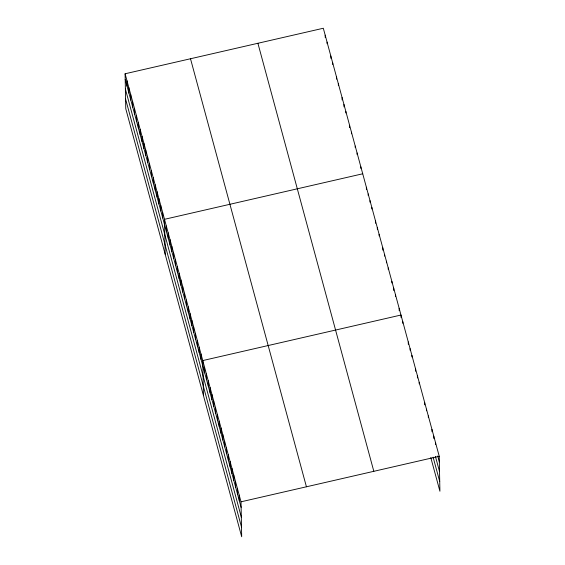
<?xml version="1.0" encoding="UTF-8"?>
<svg xmlns="http://www.w3.org/2000/svg" width="565" height="565" viewBox="0 0 565 565"><rect width="100%" height="100%" fill="white"/><g stroke="black" fill="none" stroke-linecap="round" stroke-linejoin="round"><path stroke-width="0.85" d="M125.091 73.775L241.015 501.812L241.686 536.75L125.762 108.713L125.091 73.775L323.314 28.25L439.238 456.287L439.909 491.225L430.798 457.594M362.73 173.78L164.507 219.312L165.178 254.25M241.015 501.812L439.238 456.287M437.748 455.99L439.344 461.873M435.431 456.428L439.528 471.556M433.115 457.156L439.718 481.535M257.901 43.272L373.825 471.309M190.504 58.753L306.428 486.79M125.204 79.368L241.121 507.398M125.388 89.051L241.312 517.088M125.578 99.03L241.502 527.067M435.594 442.833L435.622 444.429M433.772 436.102L433.814 438.504M431.95 429.379L431.992 431.773M428.305 415.925L428.334 417.521M426.483 409.201L426.511 410.797M424.661 402.471L424.711 404.872M419.195 382.293L419.23 383.889M417.373 375.57L417.422 377.964M415.55 368.846L415.6 371.24M411.913 355.392L411.942 356.988M410.091 348.662L410.119 350.265M408.269 341.938L408.311 344.332M402.803 321.76L402.831 323.357M401.03 317.431L400.981 315.03L202.764 360.562L203.435 395.5M399.158 308.306L399.208 310.701M395.514 294.852L395.549 296.448M393.692 288.129L393.741 290.523M391.87 281.398L391.905 283.001M388.233 267.951L388.261 269.547M386.411 261.221L386.439 262.817M384.588 254.497L384.617 256.093M382.766 247.774L382.809 250.168M379.122 234.32L379.15 235.916M377.3 227.589L377.328 229.185M375.478 220.866L375.527 223.26M371.834 207.412L371.869 209.008M370.011 200.688L370.047 202.284M368.189 193.957L368.225 195.561M366.367 187.234L366.417 189.628M360.851 166.852L360.88 168.448M357.094 152.988L357.129 154.591M355.223 146.06L355.251 147.656M351.465 132.203L351.494 133.799M349.587 125.268L349.636 127.669M345.837 111.411L345.865 113.007M343.958 104.483L344.007 106.877M342.079 97.547L342.129 99.949M338.329 83.691L338.357 85.287M336.45 76.762L336.5 79.157M332.7 62.899L332.728 64.495M330.822 55.97L330.871 58.365M327.071 42.107L327.1 43.71M325.193 35.178L325.235 37.573M239.193 495.088L239.299 500.675M237.371 488.358L237.477 493.951M235.548 481.634L235.654 487.221M233.726 474.904L233.832 480.497M231.904 468.18L232.017 473.767M230.082 461.457L230.195 467.043M228.267 454.726L228.373 460.32M226.445 448.003L226.551 453.589M224.623 441.272L224.729 446.866M222.801 434.549L222.907 440.135M220.979 427.825L221.085 433.411M219.156 421.095L219.262 426.688M217.334 414.371L217.44 419.957M215.512 407.64L215.618 413.234M213.69 400.917L213.796 406.503M211.868 394.193L211.974 399.78M210.046 387.463L210.152 393.056M208.224 380.739L208.337 386.326M206.402 374.009L206.515 379.602M204.579 367.285L204.692 372.879M200.942 353.831L201.048 359.425M199.12 347.108L199.226 352.694M197.298 340.384L197.404 345.971M195.476 333.654L195.582 339.247M193.654 326.93L193.76 332.517M191.832 320.2L191.938 325.793M190.01 313.476L190.115 319.063M188.187 306.753L188.293 312.339M186.365 300.022L186.471 305.616M184.543 293.299L184.649 298.885M182.721 286.568L182.834 292.162M180.899 279.845L181.012 285.431M179.077 273.121L179.19 278.707M177.262 266.39L177.368 271.984M175.44 259.667L175.546 265.253M173.617 252.936L173.723 258.53M171.795 246.213L171.901 251.806M169.973 239.489L170.079 245.076M168.151 232.759L168.257 238.352M166.329 226.035L166.435 231.622M162.628 212.376L162.741 217.97M160.757 205.448L160.863 211.035M158.878 198.52L158.984 204.106M156.999 191.591L157.105 197.178M155.121 184.656L155.234 190.25M153.249 177.728L153.355 183.314M151.371 170.8L151.477 176.386M149.492 163.871L149.598 169.458M147.613 156.936L147.726 162.529M145.742 150.008L145.848 155.594M143.863 143.079L143.969 148.666M141.984 136.151L142.09 141.737M140.106 129.216L140.219 134.809M138.234 122.287L138.34 127.874M136.356 115.359L136.462 120.945M134.477 108.431L134.583 114.017M132.598 101.495L132.711 107.089M130.727 94.567L130.833 100.153M128.848 87.639L128.954 93.225M126.97 80.71L127.076 86.297"/></g></svg>
